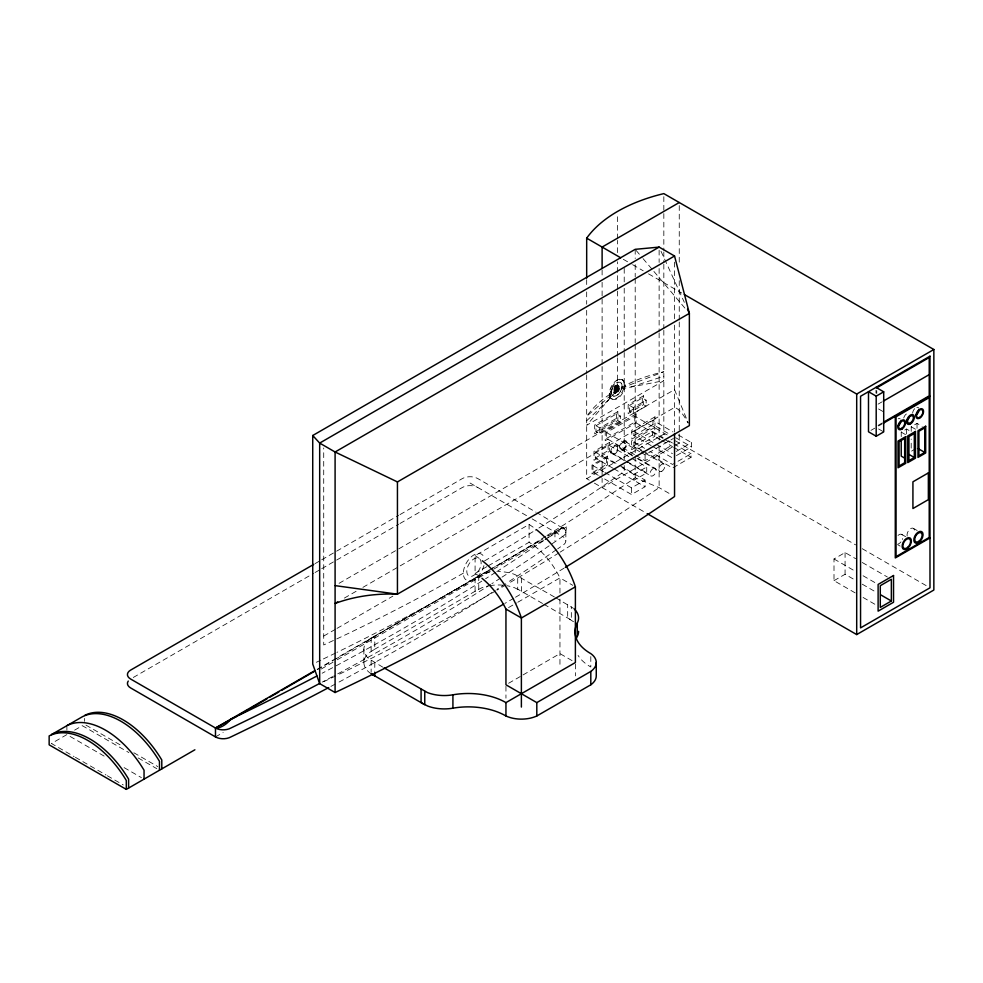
<?xml version="1.0" encoding="UTF-8"?>
<svg xmlns="http://www.w3.org/2000/svg" width="983" height="983" viewBox="0 0 983 983"><rect width="100%" height="100%" fill="white"/><g stroke="black" fill="none" stroke-linecap="round" stroke-linejoin="round"><path stroke-width="0.74" stroke-dasharray="4.92 3.69" d="M613.994 392.868C623.148 391.259 615.677 378.283 613.896 390.251L614.694 390.681C617.361 377.361 623.627 394.38 613.994 392.868C613.834 390.902 618.393 391.209 617.582 387.978L618.356 388.949L617.361 391.173L615.53 392.168L613.994 391.701M614.793 393.298L614.842 392.106M617.545 357.824L617.545 389.6L586.679 425.234L663.832 380.691L617.545 389.6L611.168 393.458A141.835 85.644 3.6 0 0 586.679 416.325L617.545 389.6A141.835 90.006 3.6 0 1 663.832 371.783L617.545 389.6M617.545 356.301L617.545 290.722M617.545 289.199L617.545 273.95M617.545 272.426L617.545 261.748M617.545 252.606L617.545 240.405M617.545 238.881L617.545 214.478M562.645 528.068L537.455 513.028M483.943 565.569A15.028 8.675 -60 0 1 476.718 577.402L471.213 580.572A15.028 8.675 -60 0 1 463.337 573.273L463.706 569.882A15.028 8.675 -60 0 1 473.966 554.867A15.028 8.675 -60 0 1 484.226 558.037M614.768 388.899L616.415 386.147L618.381 387.585L615.567 389.329L614.768 388.899L617.582 387.155L618.381 387.585M615.567 389.329L616.267 387.253L617.938 386.602M609.853 398.471C608.084 391.713 610.959 384.181 616.746 380.274L617.545 380.704C612.679 384.095 609.399 390.288 610.32 396.272A10.911 6.082 -61.6 0 0 618.762 397.636A10.911 6.082 -61.6 0 0 624.979 384.328A10.911 6.082 -61.6 0 0 617.619 380.642M565.753 532.847L566.515 526.962L562.645 527.576L548.059 536.005L562.645 527.576A10.911 6.303 0 0 1 562.645 536.485A10.911 6.303 0 0 1 562.645 545.393A2527.146 1459.03 0 0 1 557.644 548.87M612.04 389.035L612.249 388.764A7.655 4.264 -61.6 0 1 616.796 382.903L617.005 382.62M586.679 420.773L608.6 399.921M489.546 572.339A30.006 17.325 0 0 0 481.609 574.502L368.908 639.564A30.006 17.325 0 0 0 368.908 658.77L382.731 667.113M613.896 390.251L617.582 387.978M614.694 390.681L618.381 388.408M484.582 560.9L499.045 552.409A2074.499 1197.712 -60 0 0 534.15 530.955M317.337 669.681L333.249 660.465M334.576 659.691L489.718 569.821M491.045 569.046L542.763 539.089M321.294 669.005L335.867 660.551M337.194 659.79L492.286 569.956M493.613 569.194L546.634 538.475M547.961 537.713L566.515 526.962M315.064 563.615L320.372 560.556M321.699 559.782L398.668 515.35M399.995 514.588L462.354 478.574A10.911 6.303 0 0 1 477.787 478.574L536.128 512.266M133.27 677.484L313.737 573.286M315.064 572.524L320.372 569.464M321.699 568.69L398.668 524.258M399.995 523.497L462.354 487.482A10.911 6.303 0 0 1 477.787 487.482M629.452 405.401L642.304 397.98L646.163 400.204L646.163 406.151L633.31 413.573L629.452 411.349L629.452 405.401L633.31 407.638L646.163 400.204M595.981 425.725L616.55 413.843L620.408 416.067L620.408 422.002L599.839 433.884L595.981 431.66L595.981 425.725L599.839 427.949L620.408 416.067M74.61 730.148L82.326 725.687L128.884 752.573M629.452 411.349L642.304 403.915L646.163 406.151M595.981 431.66L616.55 419.778L620.408 422.002M339.074 583.324L674.547 389.637L688.223 422.862M634.453 454.588L606.511 438.467L606.511 432.545L634.785 416.214L668.047 435.42M606.511 438.467L634.785 422.137L664.053 439.032M613.109 468.313L595.305 458.041L595.305 452.131L608.133 444.721L646.716 466.986L646.716 472.909L633.875 480.318L633.875 474.408L646.716 466.986M344.369 598.082L356.288 591.201M362.911 587.367L674.547 407.454A157.071 29.65 82.2 0 1 688.063 423.059M651.151 445.606L633.851 435.629L633.851 431.377L652.97 420.343L672.913 431.869M633.851 435.629L652.97 424.595L670.259 434.584M595.305 458.041L608.133 450.632L625.434 460.622M598.291 475.33L592.97 472.258L592.97 465.598L606.462 457.808L618.442 464.713M641.936 450.337L633.949 445.729L633.949 442.166L652.466 431.476L663.107 437.619M633.949 445.729L652.466 435.039L660.453 439.647M592.97 472.258L606.462 464.468L606.462 457.808M586.679 374.855L586.679 478.684L663.832 434.142L667.69 436.366M323.714 636.062L335.682 629.157M337.009 628.383L392.856 596.14M641.1 452.512L645.094 454.81L673.367 438.492M480.023 576.775A57.284 33.066 60 0 0 475.084 573.445L475.084 555.628L529.087 524.455A76.379 44.1 60 0 1 536.349 529.604M635.78 455.362L645.094 460.732L672.077 445.152M676.255 451.443L691.54 442.62L691.54 446.872L676.255 455.694M475.084 573.445L486.941 566.601M488.256 565.839L529.087 542.272L529.087 524.455M317.165 669.3L542.997 538.917M604.95 472.504L631.553 487.863L645.045 480.073L645.045 486.745L631.553 494.535L599.63 476.104M643.263 451.111L672.519 468.006L691.037 457.316L691.037 453.741L672.519 464.443L649.91 451.381M215.486 736.918L223.19 732.458M508.58 607.555L516.48 602.997M517.808 602.235L559.954 577.906L572.806 585.327M878.077 404.148L882.009 401.875M878.077 425.369L882.009 423.095M870.987 430.345L874.735 428.183M878.556 425.971L882.415 423.747M901.227 436.624L901.227 432.127L906.584 429.03L910.442 431.267M911.204 431.377L911.204 426.769L917.028 423.403L922.177 426.376M508.58 683.283L521.752 675.677M523.067 674.916L559.954 653.621L572.806 661.043M915.873 448.629L911.204 451.332L911.204 439.057M855.161 592.884L834.002 580.67L834.002 558.971L845.073 552.569L855.652 558.676M834.002 580.67L845.073 574.269L855.652 580.375M463.349 573.163L448.875 581.371A2074.499 1197.712 -60 0 1 323.714 644.971L323.714 447.978M630.951 387.019L663.832 376.231M611.549 396.518L609.521 395.842L610.504 397.734M546.99 535.489A2512.278 1450.466 -60 0 0 635.202 477.824L659.126 487.629L671.979 495.051M554.437 596.988L514.859 574.502A30.006 17.325 0 0 0 498.234 571.602M622.067 379.647L622.866 380.077M617.447 385.115L618.909 386.036M617.029 385.09L617.828 385.52M616.55 385.201L617.349 385.631M618.319 386.049L619.118 386.491M618.454 386.638L619.241 387.069M616.034 385.471L616.832 385.901M616.685 386.073L618.246 386.97M615.567 385.803L617.213 386.577M616.083 386.319L616.882 386.749M615.149 386.184L616.55 386.983M618.442 388.113L619.241 388.543M614.793 386.626L616.267 387.253M615.247 387.118L616.046 387.548M617.557 388.518L619.118 389.28M614.486 387.13L615.874 387.867M617.471 389.035L618.897 389.981M614.24 387.695L615.026 388.125M614.854 388.101L615.653 388.531M616.746 389.17L618.123 389.944M614.056 388.285L614.842 388.715M617.115 389.956L618.59 390.644M613.933 388.949L614.731 389.379M616.857 390.374L618.196 391.259M616.562 390.743L617.361 391.173M613.896 389.673L614.694 390.104M616.218 391.062L617.742 391.799M615.825 391.345L616.624 391.775M610.369 388.506L611.168 388.936L611.168 393.458L610.369 393.028M616.415 391.861L617.213 392.291M615.247 391.615L616.046 392.057M614.731 391.738L615.53 392.168M615.813 392.278L616.611 392.709M614.326 391.726L615.125 392.168M615.284 392.573L616.083 393.003M614.805 392.733L615.604 393.163M614.387 392.819L615.186 393.249M609.288 393.679L610.087 394.109M610.32 396.272L609.521 395.842A10.911 6.082 -61.6 0 0 617.963 397.206A10.911 6.082 -61.6 0 0 624.18 383.898A10.911 6.082 -61.6 0 0 616.82 380.212M611.414 398.693L612.212 399.123M623.32 259.315L631.283 263.911M632.61 264.673L643.214 270.792M648.522 273.852L681.674 292.995M911.204 426.769L918.921 431.23M878.556 408.965L883.705 411.938M901.227 432.127L906.375 435.1M878.556 428.944L883.705 431.906M913.342 528.313L917.2 530.537M901.767 534.433L905.613 536.657M897.59 544.619L900.158 546.106M678.233 434.941L691.54 442.62M675.579 437.656L691.54 446.872M675.407 440.826L855.615 544.865M862.251 548.698L927.215 586.212M668.428 440.691L672.421 442.989M673.748 443.763L691.037 453.741M665.38 439.806L672.04 443.64M661.78 440.421L672.421 446.565M673.748 447.326L691.037 457.316M862.263 562.497L887.391 577.009M633.851 431.377L655.133 443.665M656.472 444.439L672.433 453.654M652.479 446.38L672.433 457.894M633.949 442.166L644.59 448.309M834.002 558.971L855.161 571.184M863.099 575.768L876.32 583.398M625.409 441.76L644.025 452.512M645.352 453.286L663.98 464.037M606.511 432.545L639.773 451.738M862.263 584.197L875.497 591.827M616.919 446.294A4.362 2.519 -60 0 1 614.891 453.188A4.362 2.519 -60 0 1 611.623 450.189A4.362 2.519 -60 0 1 616.919 446.294L632.88 455.51M638.2 458.582L655.501 468.572A4.362 2.519 -60 0 1 653.474 475.453A4.362 2.519 -60 0 1 650.205 472.454A4.362 2.519 -60 0 1 655.501 468.572M621.109 449.219L635.743 457.66M637.07 458.434L659.691 471.484M863.099 597.467L876.32 605.098M626.761 461.383L646.716 472.909M612.04 453.482L628.002 462.698M629.329 463.46L650.611 475.747M619.769 465.487L645.045 480.073M595.305 452.131L616.587 464.418M621.907 467.49L633.875 474.408M613.92 468.793L645.045 486.745M592.97 465.598L603.611 471.742M586.679 478.684L589.247 480.171M594.396 483.132L645.868 512.856M470.071 483.034L526.851 515.817M532.147 518.877L562.645 536.485A2527.146 1459.03 0 0 1 501.834 577.267M555.764 597.75L573.556 608.391M542.542 603.476L517.709 589.149L517.709 575.792M543.857 604.25L571.332 620.101L571.332 606.744M85.963 725.122L123.207 746.625M133.86 752.769L157.796 766.593M138.185 757.942L156.813 768.694M104.137 756.099L66.893 734.596L51.46 743.504L74.081 756.566M124.091 767.625L141.38 777.602M75.408 757.328L106.004 774.997M107.331 775.759L123.293 784.975M573.556 621.748L567.67 617.988L567.67 604.631M371.132 673.773L368.908 672.126A30.006 17.325 0 0 1 368.908 652.933L374.793 649.173L374.793 635.804M636.185 250.493L642.096 257.485M643.079 258.64L652.933 270.288M653.916 271.455L685.421 308.723M617.14 386.172L617.582 387.155M661.006 251.243L684.328 302.334M917.028 423.403L917.028 429.546M906.584 429.03L906.584 435.039M876.762 390.656L876.762 393.507M875.988 390.239L875.988 393.114M845.073 552.569L845.073 574.269M679.253 205.582L679.253 265.336M679.253 280.659L679.253 320.483M679.253 322.019L679.253 443.05L602.112 487.593L602.112 478.402M674.547 262.154L674.547 318.984M674.547 325.127L674.547 432.029M663.832 196.686L663.832 212.045M663.832 213.581L663.832 250.444M663.832 251.98L663.832 262.731M663.832 264.267L663.832 328.777M663.832 330.313L663.832 434.142M659.126 250.161L659.126 262.424M659.126 268.543L659.126 331.357M659.126 332.893L659.126 440.138M659.126 446.27L659.126 487.629A2645.794 1527.557 -60 0 1 560.199 552.102M652.97 420.343L652.97 424.595M652.466 431.476L652.466 435.039M645.094 454.81L645.094 460.732M642.304 397.98L642.304 403.915M635.202 249.326L635.202 258.529M635.202 264.66L635.202 276.936M635.202 278.472L635.202 342.87M635.202 344.406L635.202 454.822M635.202 456.358L635.202 477.824M634.785 416.214L634.785 422.137M633.31 407.638L633.31 413.573M631.553 487.863L631.553 494.535M624.217 268.371L624.217 282.133M624.217 288.252L624.217 350.943M624.217 352.479L624.217 462.575M624.217 465.549L624.217 471.484A2074.499 1197.712 -60 0 1 535.403 530.181M616.55 413.843L616.55 419.778M608.133 444.721L608.133 450.632M602.112 270.042L602.112 276.174M602.112 282.305L602.112 297.616M602.112 299.151L602.112 365.025M602.112 366.561L602.112 476.866M599.839 427.949L599.839 433.884M590.808 656.595L590.808 666.99A52.935 30.559 0 0 1 578.065 655.403M586.679 279.627L586.679 285.77M586.679 291.914L586.679 304.202M586.679 310.345L586.679 373.319M575.387 664.016L575.387 675.899M565.852 532.024L565.852 540.933M559.954 593.044L559.954 577.906A57.284 33.066 60 0 0 529.087 542.272M559.954 599.102L559.954 666.99M554.94 532.024L554.94 540.933M521.383 577.906L521.383 591.262L514.859 587.871A30.006 17.325 0 0 0 506.921 585.708M505.95 686.281L505.95 698.163M478.758 575.792L478.758 589.149L371.132 651.287L371.132 637.918M475.084 577.906L475.084 591.262L481.609 587.871A30.006 17.325 0 0 1 488.158 585.966M374.793 662.53L374.793 671.438M371.132 660.416L371.132 672.298M363.882 649.173L363.882 662.53M84.636 718.413L84.636 721.387M66.893 727.174L66.893 730.148M556.39 549.73A2527.146 1459.03 0 0 1 506.786 582.956M505.545 583.767A2527.146 1459.03 0 0 1 496.845 589.382M491.856 592.577A2527.146 1459.03 0 0 1 336.567 683.382M335.264 684.082A2527.146 1459.03 0 0 1 330.042 686.871M500.58 578.065A2527.146 1459.03 0 0 1 491.856 583.669M490.603 584.467A2527.146 1459.03 0 0 1 333.962 675.874M332.659 676.574A2527.146 1459.03 0 0 1 322.166 682.128M562.645 527.576A2527.146 1459.03 0 0 1 545.037 539.692M543.771 540.564A2527.146 1459.03 0 0 1 496.845 571.565M495.604 572.364A2527.146 1459.03 0 0 1 485.59 578.741M481.817 581.125A2527.146 1459.03 0 0 1 333.962 666.965M332.659 667.666A2527.146 1459.03 0 0 1 322.166 673.22M616.796 382.891A7.655 4.301 -61.4 0 1 621.92 387.155A7.655 4.301 -61.4 0 1 614.903 396.149A7.655 4.301 -61.4 0 1 612.212 388.764A7.778 4.337 -61.6 0 0 614.879 396.272A7.778 4.337 -61.6 0 0 621.969 387.105A7.778 4.337 -61.6 0 0 616.796 382.78M903.77 418.033A4.141 2.384 -60 0 1 906.191 414.138A4.141 2.384 -60 0 1 909.128 414.064M916.844 407.367A4.497 2.593 -60 0 1 918.7 408.129M912.679 413.069A4.497 2.593 -60 0 1 915.198 408.215M898.229 418.807A4.362 2.519 -60 0 1 900.268 419.004M907.149 536.018A5.234 3.023 -60 0 1 911.216 528.326A5.234 3.023 -60 0 1 913.932 533.13M898.032 535.428A5.456 3.146 -60 0 1 902.099 534.678A5.456 3.146 -60 0 1 902.369 539.458M900.956 541.903A5.456 3.146 -60 0 1 898.032 544.041M489.546 585.708A30.006 17.325 0 0 1 502.62 585.155M475.084 555.628A76.379 44.1 60 0 1 479.937 558.946M545.712 536.288A2512.278 1450.466 -60 0 1 494.498 567.388M489.399 570.398A2512.278 1450.466 -60 0 1 336.899 652.405M335.559 653.056A2512.278 1450.466 -60 0 1 322.141 659.532M320.802 660.171A2512.278 1450.466 -60 0 1 314.105 663.353M558.909 552.901A2645.794 1527.557 -60 0 1 507.425 584.025M506.134 584.774A2645.794 1527.557 -60 0 1 497.115 590.046M495.837 590.795A2645.794 1527.557 -60 0 1 337.132 675.272M335.793 675.911A2645.794 1527.557 -60 0 1 322.35 682.337M564.045 568.162A2645.794 1527.557 -60 0 1 515.129 597.455M513.839 598.205A2645.794 1527.557 -60 0 1 504.82 603.439M475.821 574.084L472.098 576.222A10.162 5.873 -60 0 1 468.08 565.778A10.162 5.873 -60 0 1 479.851 558.971A10.162 5.873 -60 0 1 475.821 574.084M643.595 395.756L628.162 404.664L628.162 413.573L643.595 404.664L643.595 395.756M617.84 411.619L594.69 424.975L594.69 433.884L617.84 420.527L617.84 411.619M636.087 413.978L605.221 431.795L605.221 440.703L636.087 422.887L636.087 413.978M609.435 442.473L594.002 451.381L594.002 460.29L609.435 451.381L609.435 442.473M654.985 416.853L631.836 430.21L631.836 439.118L654.985 425.762L654.985 416.853M654.776 427.47L631.639 440.826L631.639 449.735L654.776 436.378L654.776 427.47M607.433 456.124L591.999 465.033L591.999 473.941L607.433 465.033L607.433 456.124M623.271 449.944A5.456 3.146 -60 0 0 626.601 441.33A5.456 3.146 -60 0 0 619.917 445.201A5.456 3.146 -60 0 0 623.271 449.944M615.002 453.999A5.456 3.146 -60 0 0 617.533 445.397A5.456 3.146 -60 0 0 610.91 450.263A5.456 3.146 -60 0 0 615.002 453.999M623.271 448.998A4.301 2.482 -60 0 0 625.888 442.215A4.301 2.482 -60 0 0 620.617 445.262A4.301 2.482 -60 0 0 623.271 448.998M661.842 471.275A4.301 2.482 -60 0 0 664.459 464.48A4.301 2.482 -60 0 0 659.2 467.539A4.301 2.482 -60 0 0 661.842 471.275"/><path stroke-width="1.47" d="M313.737 564.377L130.616 670.111A10.911 6.303 0 0 0 130.616 679.02L215.486 728.01L236.448 716.533M239.102 714.997L248.38 709.615M251.034 708.079L266.946 698.864M269.6 697.328L278.877 691.958M281.531 690.422L314.683 671.217M679.253 202.523L602.112 247.065L602.112 268.506M503.542 604.176A2645.794 1527.557 -60 0 1 335.092 692.524L319.672 683.615L312.729 664.016L312.729 435.506L635.202 249.326L659.126 247.102L674.547 256.01L689.366 313.38L689.366 425.627L397.439 594.174A159.983 127.09 22.4 0 0 335.092 603.439L337.747 601.903M659.126 247.102L319.672 443.087L319.672 683.615M674.547 256.01L335.092 451.996L319.672 443.087L312.729 435.506M335.092 692.524L335.092 451.996L397.439 481.928L689.366 313.38L687.473 309.24M328.727 687.572A2527.146 1459.03 0 0 1 230.907 736.918A10.911 6.303 0 0 1 215.486 736.918L215.486 728.01L314.757 670.689M126.303 789.386L126.303 780.477A79.107 45.673 60 0 0 49.15 735.935L49.15 744.844L126.303 789.386L194.892 749.783M684.328 294.531L856.697 394.048L933.85 349.506L933.85 590.033L856.697 634.576L647.195 513.617M876.762 387.818L929.218 357.529L929.218 395.83L883.312 422.334M876.197 396.149L883.705 391.824L883.705 431.906L876.197 436.243L868.493 431.783L868.493 391.701L876.197 396.149L876.197 436.243M883.312 401.125L929.218 374.621M536.349 529.604A76.379 44.1 60 0 1 575.387 586.814L521.383 617.988L505.95 609.079A57.284 33.066 60 0 0 481.965 578.287M883.705 422.997L929.992 396.272M914.301 457.5L908.943 460.585L908.943 436.587L914.301 433.491L914.301 457.5L909.164 454.527M924.745 452.413L918.921 455.78L918.921 431.23L924.745 427.863L924.745 452.413L918.319 448.703M384.058 667.875L427.605 692.646A30.006 17.325 0 0 0 452.917 694.809A52.935 30.559 0 0 1 505.95 702.612L575.387 662.53L575.387 586.814M505.95 609.079L505.95 684.795L536.804 702.612L590.808 671.438A24.55 14.167 0 0 0 590.808 653.621A52.935 30.559 0 0 1 577.291 623.001A30.006 17.325 0 0 0 574.33 609.104M421.08 689.255L421.08 702.612L427.605 706.015A30.006 17.325 0 0 0 452.917 708.178A52.935 30.559 0 0 1 505.95 715.98A24.55 14.167 0 0 0 536.804 715.98L590.808 684.795A24.55 14.167 0 0 0 596.263 675.899L596.263 662.53M929.992 537.922L895.28 557.963L895.28 416.325M891.36 600.994L880.289 607.396L880.289 585.696L891.36 579.294L891.36 600.994L880.78 594.887M335.092 585.622L397.439 594.174L397.439 481.928M933.85 349.506L663.832 193.614A141.835 81.884 0 0 0 586.679 238.156L586.679 278.091M875.988 387.363L883.705 391.824M586.679 238.156L620.678 257.779M905.085 458.361L901.227 456.137L901.227 439.634M215.486 736.918L130.616 687.928A10.911 6.303 0 0 1 128.257 681.059M856.697 394.048L856.697 634.576M674.547 433.564L674.547 496.538A2645.794 1527.557 -60 0 1 565.336 567.375M590.808 671.438L590.808 684.795M577.291 623.001L577.291 636.37A52.935 30.559 0 0 0 576.112 639.048M536.804 702.612L536.804 715.98M521.383 707.072L521.383 617.988A76.379 44.1 60 0 0 482.346 560.777M505.95 702.612L505.95 715.98M452.917 694.809L452.917 708.178M424.754 691.368L424.754 704.737L371.132 673.773L374.793 675.899L374.793 672.925M161.79 768.903L161.79 759.994A79.107 45.673 60 0 0 84.636 715.452M159.467 770.23L159.467 761.321A79.107 45.673 60 0 0 82.326 716.779L51.46 734.596A79.107 45.673 60 0 1 128.613 779.138L128.613 788.047M144.046 779.138L144.046 770.23A79.107 45.673 60 0 0 66.893 725.687M216.555 728.059A13.357 6.303 -40.9 0 0 230.907 719.101A2527.146 1459.03 0 0 0 316.907 675.997M319.536 683.517A2527.146 1459.03 0 0 1 230.907 728.01A10.911 6.303 0 0 1 215.486 728.01M909.447 416.436A4.141 2.384 -60 0 1 906.645 420.589M919.031 409.788A4.497 2.593 -60 0 1 915.689 415.195M900.87 421.302A4.362 2.519 -60 0 1 898.204 425.897M578.582 631.356A30.006 17.325 0 0 1 577.291 636.37M929.992 356.19L860.555 396.272L860.555 627.891L929.992 587.809L929.992 356.19M929.218 397.611L896.041 416.767L896.041 556.624L929.218 537.48L929.218 397.611M905.748 436.624L898.032 441.072L898.032 467.797L905.748 463.349L905.748 436.624M915.48 431.451L907.764 435.899L907.764 462.624L915.48 458.176L915.48 431.451M925.691 426.229L917.975 430.689L917.975 457.414L925.691 452.954L925.691 426.229M904.679 438.455L899.089 441.686L899.089 465.954L904.679 462.735L904.679 438.455M928.357 472.909L912.924 481.817L912.924 508.543L928.357 499.634L928.357 472.909M893.535 575.522L878.114 584.43L878.114 611.156L893.535 602.247L893.535 575.522M910.504 422.825A4.141 2.384 -60 0 0 912.986 416.288A4.141 2.384 -60 0 0 907.911 419.286A4.141 2.384 -60 0 0 910.504 422.825M920.371 416.878A4.497 2.593 -60 0 0 922.079 409.837A4.497 2.593 -60 0 0 916.684 414.261A4.497 2.593 -60 0 0 920.371 416.878M902.161 428.944A5.456 3.146 -60 0 0 904.741 420.343A5.456 3.146 -60 0 0 898.106 425.147A5.456 3.146 -60 0 0 902.161 428.944M910.516 423.894A5.456 3.146 -60 0 0 913.785 415.281A5.456 3.146 -60 0 0 907.1 419.225A5.456 3.146 -60 0 0 910.516 423.894M920.506 417.554A5.456 3.146 -60 0 0 922.582 409.026A5.456 3.146 -60 0 0 916.045 414.396A5.456 3.146 -60 0 0 920.506 417.554M907.948 548.084A6.549 3.785 -60 0 0 910.025 537.947A6.549 3.785 -60 0 0 902.271 544.815A6.549 3.785 -60 0 0 907.948 548.084M919.646 541.768A6.549 3.785 -60 0 0 921.71 531.631A6.549 3.785 -60 0 0 913.969 538.5A6.549 3.785 -60 0 0 919.646 541.768M907.751 547.334A5.456 3.146 -60 0 0 909.472 538.881A5.456 3.146 -60 0 0 903.021 544.607A5.456 3.146 -60 0 0 907.751 547.334M919.4 540.883A5.234 3.023 -60 0 0 921.059 532.761A5.234 3.023 -60 0 0 914.866 538.266A5.234 3.023 -60 0 0 919.4 540.883M902.062 428.121A4.362 2.519 -60 0 0 904.127 421.24A4.362 2.519 -60 0 0 898.818 425.074A4.362 2.519 -60 0 0 902.062 428.121"/></g></svg>
